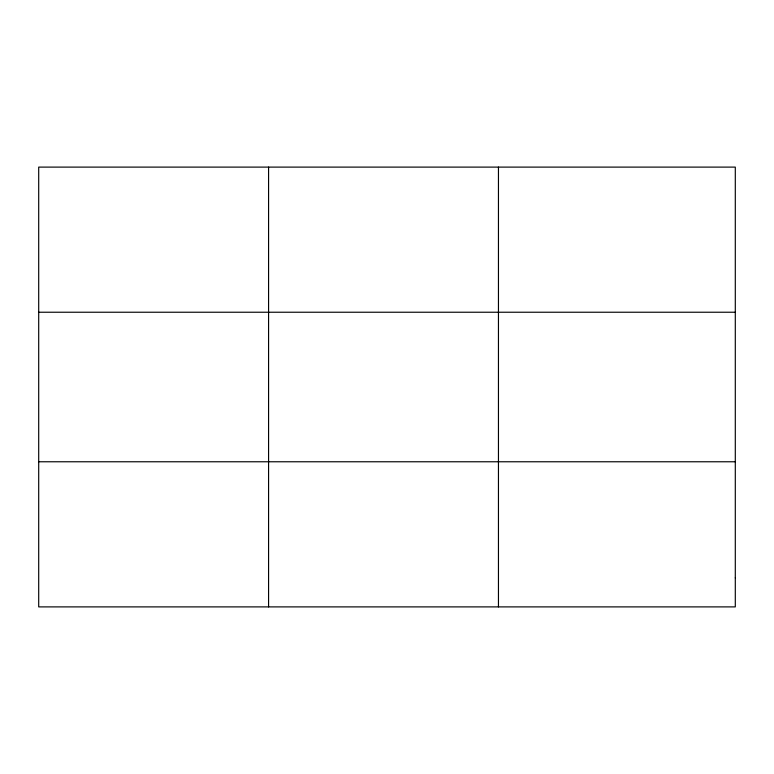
<?xml version="1.0" encoding="UTF-8"?>
<svg xmlns="http://www.w3.org/2000/svg" width="774" height="774" viewBox="0 0 774 774"><rect width="100%" height="100%" fill="white"/><g stroke="black" fill="none" stroke-linecap="round" stroke-linejoin="round"><path stroke-width="1.16" d="M268.578 606.893L268.578 167.107M498.456 606.893L498.456 167.107M38.7 312.232L735.3 312.232M38.7 461.768L735.3 461.768M735.3 577.868L735.3 606.893L38.7 606.893L38.7 167.107L735.3 167.107L735.3 577.868"/></g></svg>
